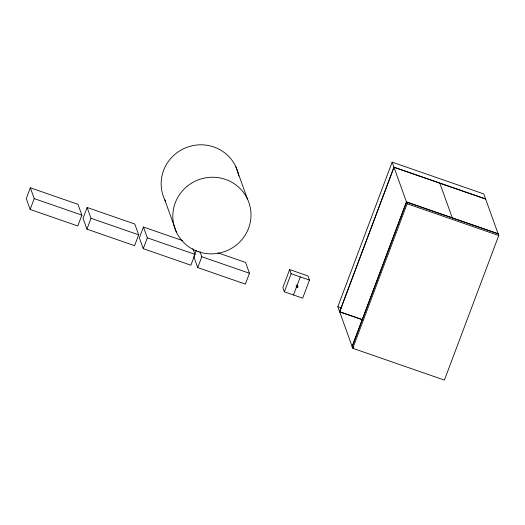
<?xml version="1.0" encoding="UTF-8"?>
<svg xmlns="http://www.w3.org/2000/svg" width="525" height="525" viewBox="0 0 525 525"><rect width="100%" height="100%" fill="white"/><g stroke="black" fill="none" stroke-linecap="round" stroke-linejoin="round"><path stroke-width="0.79" d="M30.325 187.786L26.25 198.627L30.142 209.442L77.792 225.973L81.867 215.132L77.976 204.317L30.325 187.786L34.217 198.601L30.142 209.442M87.137 207.493L83.062 218.334L86.947 229.149L134.597 245.68L138.672 234.839L134.787 224.024L87.137 207.493L91.022 218.308L86.947 229.149M182.634 240.621L143.437 227.023L139.361 237.864L143.253 248.679L190.903 265.21L194.978 254.369L192.905 248.601M143.253 248.679L147.328 237.838L143.437 227.023M194.119 256.043L196.291 250.261M217.901 252.853L245.569 262.454L249.46 273.269L245.385 284.11L197.735 267.579L201.81 256.738L199.992 251.692M289.629 269.568L282.837 287.641L284.333 291.795L302.662 298.154L309.455 280.088L307.958 275.927L289.629 269.568L291.126 273.728L284.333 291.795M293.501 294.978L296.625 286.663L296.92 287.497A0.781 0.761 -19.8 0 0 297.964 286.63A0.781 0.761 -19.8 0 0 296.697 286.191A0.781 0.761 -19.8 0 0 296.92 287.497M300.293 276.905L297.17 285.219L297.465 286.053M337.824 306.712L392.155 162.153L483.794 193.935L498.75 235.535L444.413 380.093L352.78 348.305L337.824 306.712L341.67 308.044M352.78 348.305L407.118 203.746L392.155 162.153M485.586 198.929L393.953 167.14L339.616 311.699L362.716 319.718M485.645 199.093L394.012 167.311L339.675 311.87L362.585 319.817M498.094 233.704L406.455 201.915L352.117 346.474L353.647 347.005M498.153 233.868L406.514 202.079L352.183 346.644L353.719 347.176M407.118 203.746L498.75 235.535M291.126 273.728L309.455 280.088M34.217 198.601L81.867 215.132M91.022 218.308L138.672 234.839M147.328 237.838L194.978 254.369M201.81 256.738L249.46 273.269M439.832 183.199L452.274 217.809M235.764 166.543L247.433 198.988M193.843 256.764L197.735 267.579M164.719 199.671L176.38 232.116M165.395 201.036A39.204 38.194 -19.8 0 1 187.957 146.941A39.204 38.194 -19.8 0 1 238.777 176.046M296.822 286.702A0.781 0.761 -19.8 0 1 296.166 285.685A0.781 0.761 -19.8 0 1 297.347 285.311A0.781 0.761 -19.8 0 1 297.393 286.525M198.325 251.692A39.204 38.194 -19.8 0 0 250.445 208.491A39.204 38.194 -19.8 0 0 186.959 186.467A39.204 38.194 -19.8 0 0 198.325 251.692"/></g></svg>
